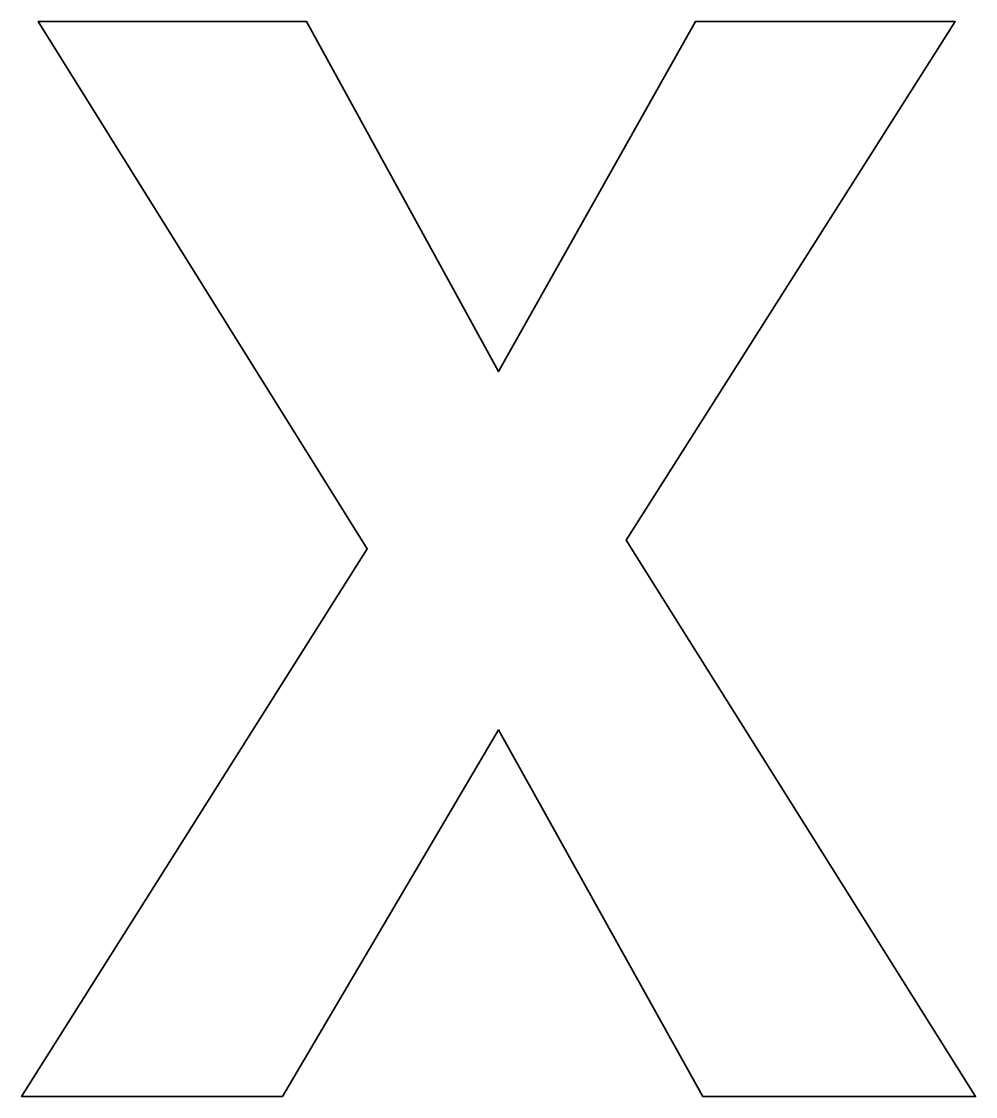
# Model space of a CAD drawing. Header units: inches. Extents: x 0 to 115, y 0 to 130.
import ezdxf

# ---------------------------------------------------------------- set-up
doc = ezdxf.new("R2010")
doc.units = ezdxf.units.IN
doc.header["$MEASUREMENT"] = 0
doc.layers.add('Layer 1', color=7, linetype='Continuous')

msp = doc.modelspace()

# ---------------------------------------------------------------- linework, layer by layer
at = {"layer": 'Layer 1', "color": 179, "lineweight": 35, "true_color": 0x231f20}
msp.add_lwpolyline([(31.57, 0), (0, 0), (41.8, 66.23), (2.03, 130), (34.48, 130), (57.67, 87.66), (81.49, 130), (112.89, 130), (73.11, 67.29), (115.36, 0), (82.37, 0), (57.67, 44.33), (31.57, 0)], dxfattribs=at)

doc.saveas('drawing.dxf')
